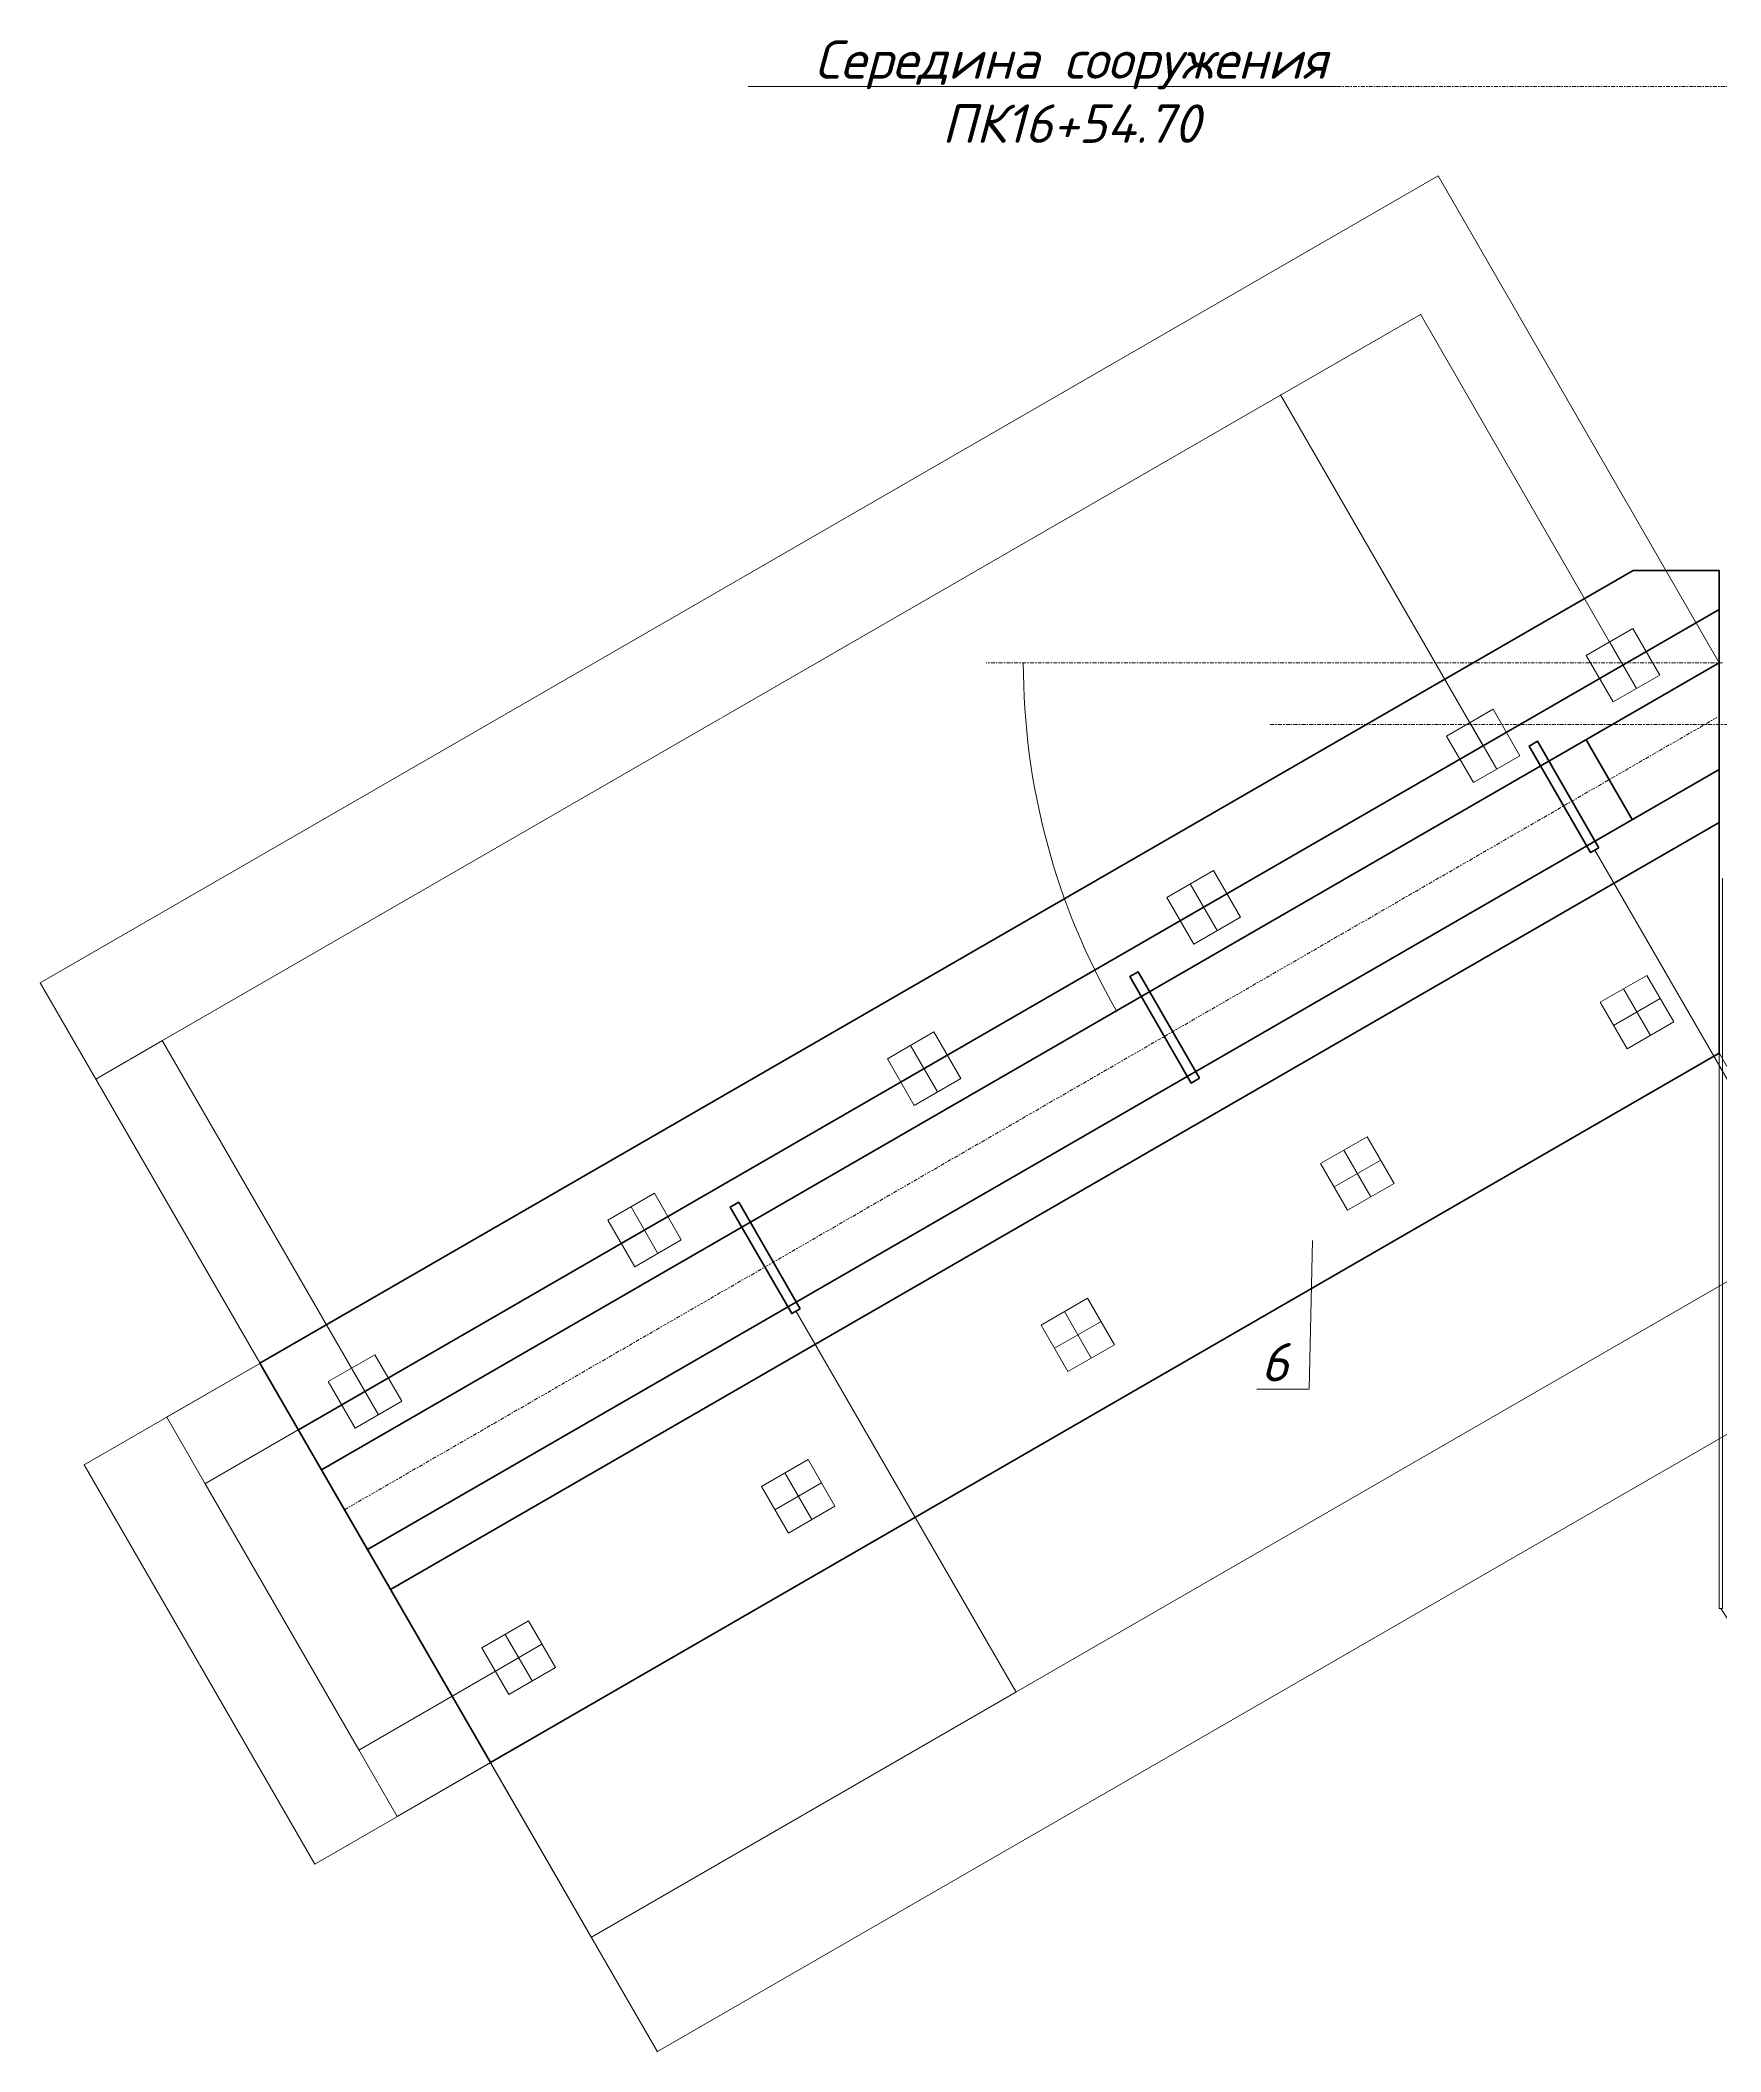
# Model space of a CAD drawing. Header units: millimetres. Extents: x 42180 to 91097, y 36501 to 62073.
# Drawn here: x 42180 to 53112, y 36501 to 49588 of the extents above; entities that cross this region are included whole.
import ezdxf
from ezdxf import colors
from ezdxf.entities.mleader import LeaderData, LeaderLine
from ezdxf.math import Vec2, Vec3

# ---------------------------------------------------------------- set-up
doc = ezdxf.new("R2010")
doc.units = ezdxf.units.MM
doc.linetypes.add('DASHDOT', pattern=[25.4, 12.7, -6.35, 0, -6.35])
doc.linetypes.add('DASHED', pattern=[19.05, 12.7, -6.35])
for name, color, linetype, lineweight in [('$Выноски', 5, 'Continuous', 13), ('$Оси', 1, 'DASHDOT', 13), ('$Пунктир', 3, 'DASHED', 13), ('$Размеры', 5, 'Continuous', 13), ('$Слои конструкции', 7, 'Continuous', 35)]:
    doc.layers.add(name, color=color, linetype=linetype, lineweight=lineweight)
doc.styles.add('@ТРАНСПРОЕКТ', font='isocpeur.ttf', dxfattribs={"oblique": 15})
doc.dimstyles.new('@TN  1-100', dxfattribs={"dimscale": 100, "dimtxt": 2.5, "dimasz": 1.5, "dimexe": 0.7, "dimexo": 1, "dimgap": 0.5, "dimtad": 1, "dimdec": 0, "dimzin": 0, "dimdsep": 46, "dimtxsty": '@ТРАНСПРОЕКТ', "dimblk": 'OBLIQUE', "dimcen": 0, "dimclrd": 256, "dimclre": 256, "dimclrt": 256, "dimaunit": 1, "dimadec": 3, "dimazin": 0, "dimtfac": 1, "dimtdec": 0, "dimtofl": 0, "dimtmove": 0, "dimatfit": 3, "dimfxl": 1, "dimtolj": 1, "dimtzin": 0, "dimlwd": 13, "dimlwe": 13, "dimarcsym": 0})
doc.dimstyles.new('@TN  1-100$0', dxfattribs={"dimscale": 100, "dimtxt": 2.5, "dimasz": 1.5, "dimexe": 1, "dimexo": 1, "dimgap": 0.75, "dimtad": 1, "dimdec": 0, "dimzin": 0, "dimdsep": 46, "dimtxsty": '@ТРАНСПРОЕКТ', "dimblk": 'OBLIQUE', "dimcen": 0, "dimclrd": 5, "dimclre": 5, "dimclrt": 5, "dimaunit": 1, "dimadec": 3, "dimazin": 0, "dimtfac": 1, "dimtdec": 0, "dimtofl": 0, "dimtmove": 0, "dimatfit": 3, "dimfxl": 1, "dimtfill": 1, "dimtolj": 1, "dimtzin": 0, "dimlwd": 13, "dimlwe": 13, "dimarcsym": 0})

# ---------------------------------------------------------------- blocks, each defined once
blk = doc.blocks.new('_NONE')
blk = doc.blocks.new('_Oblique')
at = {"color": 0, "linetype": 'ByBlock', "lineweight": -2}
blk.add_line((-0.5, -0.5), (0.5, 0.5), dxfattribs=at)
blk = doc.blocks.new('*D141')
at = {"layer": '$Размеры', "color": 5, "linetype": 'Continuous', "lineweight": 13}
blk.add_arc((53102.832885, 45536.976508), 4527.394525, 180, 210, dxfattribs=at)
at = {"layer": 'Defpoints', "color": 0, "ltscale": 100}
for p in [(48333.419366, 45536.976508), (53102.832885, 45536.976508), (53122.832885, 45536.976508), (48848.473658, 43988.516383), (44009.566145, 40286.976508)]:
    blk.add_point(p, dxfattribs=at)
at = {"layer": '$Размеры', "color": 5, "lineweight": 13, "ltscale": 100, "xscale": 1.5, "yscale": 1.5, "zscale": 1.5}
for p, rotation in [((48575.43836, 45536.976508), 90), ((49181.994213, 43273.279245), 300)]:
    blk.add_blockref('_Oblique', p, dxfattribs=dict(at, rotation=rotation))
at = {"layer": '$Размеры', "color": 5, "ltscale": 100, "insert": (48646.189271, 44751.149995), "char_height": 2.5, "attachment_point": 5, "rotation": 280, "style": '@ТРАНСПРОЕКТ', "bg_fill": 3, "box_fill_scale": 1.1, "bg_fill_color": 9, "bg_fill_true_color": 13158600, "bg_fill_transparency": 0}
blk.add_mtext('\\A1;30%%d', dxfattribs=at)
blk = doc.blocks.new('*D142')
at = {"layer": '$Слои конструкции', "color": 5, "linetype": 'Continuous', "lineweight": 13}
for p, q in [((44291.712276, 40796.283801), (43251.918662, 40195.958677)), ((43252.784687, 40196.458677), (44252.784687, 38464.40787)), ((45291.712276, 39064.232993), (44251.918662, 38463.90787))]:
    blk.add_line(p, q, dxfattribs=at)
at = {"layer": 'Defpoints', "color": 0, "ltscale": 100}
for p in [(44292.578302, 40796.783801), (45292.578302, 39064.732993), (44252.784687, 38464.40787)]:
    blk.add_point(p, dxfattribs=at)
at = {"layer": '$Слои конструкции', "color": 5, "lineweight": 13, "ltscale": 100, "xscale": 1.5, "yscale": 1.5, "zscale": 1.5}
for p, rotation in [((43252.784687, 40196.458677), 120), ((44252.784687, 38464.40787), 300)]:
    blk.add_blockref('_Oblique', p, dxfattribs=dict(at, rotation=rotation))
at = {"layer": '$Слои конструкции', "color": 5, "ltscale": 100, "insert": (43754.516738, 39331.433274), "char_height": 2.5, "attachment_point": 5, "rotation": 299.9999999999, "style": '@ТРАНСПРОЕКТ', "bg_fill": 3, "box_fill_scale": 1.1, "bg_fill_color": 9, "bg_fill_true_color": 13158600, "bg_fill_transparency": 0}
blk.add_mtext('\\A1;2000', dxfattribs=at)
blk = doc.blocks.new('*D143')
at = {"layer": '$Слои конструкции', "color": 5, "linetype": 'Continuous', "lineweight": 13}
for p, q in [((43608.699574, 40979.296503), (43001.91811, 40628.971061)), ((43252.784136, 40196.458359), (43002.784136, 40629.471061)), ((43858.699574, 40546.283801), (43251.91811, 40195.958359))]:
    blk.add_line(p, q, dxfattribs=at)
at = {"layer": 'Defpoints', "color": 0, "ltscale": 100}
for p in [(43609.5656, 40979.796503), (43002.784136, 40629.471061), (43859.5656, 40546.783801)]:
    blk.add_point(p, dxfattribs=at)
at = {"layer": '$Слои конструкции', "color": 5, "lineweight": 13, "ltscale": 100, "xscale": 1.5, "yscale": 1.5, "zscale": 1.5}
for p, rotation in [((43002.784136, 40629.471061), 120), ((43252.784136, 40196.458359), 300)]:
    blk.add_blockref('_Oblique', p, dxfattribs=dict(at, rotation=rotation))
at = {"layer": '$Слои конструкции', "color": 5, "ltscale": 100, "insert": (43129.516187, 40413.96471), "char_height": 2.5, "attachment_point": 5, "rotation": 300, "style": '@ТРАНСПРОЕКТ', "bg_fill": 3, "box_fill_scale": 1.1, "bg_fill_color": 9, "bg_fill_true_color": 13158600, "bg_fill_transparency": 0}
blk.add_mtext('\\A1;500', dxfattribs=at)
blk = doc.blocks.new('*D144')
at = {"layer": '$Слои конструкции', "color": 5, "linetype": 'Continuous', "lineweight": 13}
for p, q in [((45291.712276, 39064.232993), (44251.918662, 38463.90787)), ((45541.712276, 38631.220291), (44501.918662, 38030.895168)), ((44252.784687, 38464.40787), (44502.784687, 38031.395168))]:
    blk.add_line(p, q, dxfattribs=at)
at = {"layer": 'Defpoints', "color": 0, "ltscale": 100}
for p in [(45292.578302, 39064.732993), (45542.578302, 38631.720291), (44502.784687, 38031.395168)]:
    blk.add_point(p, dxfattribs=at)
at = {"layer": '$Слои конструкции', "color": 5, "lineweight": 13, "ltscale": 100, "xscale": 1.5, "yscale": 1.5, "zscale": 1.5}
for p, rotation in [((44252.784687, 38464.40787), 120), ((44502.784687, 38031.395168), 300)]:
    blk.add_blockref('_Oblique', p, dxfattribs=dict(at, rotation=rotation))
at = {"layer": '$Слои конструкции', "color": 5, "ltscale": 100, "insert": (44379.516738, 38248.901519), "char_height": 2.5, "attachment_point": 5, "rotation": 299.9999999999, "style": '@ТРАНСПРОЕКТ', "bg_fill": 3, "box_fill_scale": 1.1, "bg_fill_color": 9, "bg_fill_true_color": 13158600, "bg_fill_transparency": 0}
blk.add_mtext('\\A1;500', dxfattribs=at)
blk = doc.blocks.new('*D145')
at = {"layer": '$Слои конструкции', "color": 5, "linetype": 'Continuous', "lineweight": 13}
for p, q in [((42180.598682, 43454.839806), (51273.865422, 48704.839806)), ((53102.33234, 45537.842205), (51273.365422, 48705.705832)), ((44009.0656, 40287.842205), (42180.098682, 43455.705832))]:
    blk.add_line(p, q, dxfattribs=at)
at = {"layer": 'Defpoints', "color": 0, "ltscale": 100}
for p in [(51273.865422, 48704.839806), (53102.83234, 45536.97618), (44009.5656, 40286.97618)]:
    blk.add_point(p, dxfattribs=at)
at = {"layer": '$Слои конструкции', "color": 5, "lineweight": 13, "ltscale": 100, "xscale": 1.5, "yscale": 1.5, "zscale": 1.5}
for p, rotation in [((51273.865422, 48704.839806), 30), ((42180.598682, 43454.839806), 210)]:
    blk.add_blockref('_Oblique', p, dxfattribs=dict(at, rotation=rotation))
at = {"layer": '$Слои конструкции', "color": 5, "ltscale": 100, "insert": (46726.232052, 46081.571857), "char_height": 2.5, "attachment_point": 5, "rotation": 30, "style": '@ТРАНСПРОЕКТ', "bg_fill": 3, "box_fill_scale": 1.1, "bg_fill_color": 9, "bg_fill_true_color": 13158600, "bg_fill_transparency": 0}
blk.add_mtext('\\A1;10500', dxfattribs=at)
blk = doc.blocks.new('*D146')
at = {"layer": '$Слои конструкции', "color": 5, "linetype": 'Continuous', "lineweight": 13}
for p, q in [((50249.29558, 47279.447944), (42974.681643, 43079.447944)), ((51566.692239, 44997.649826), (50248.79558, 47280.31397)), ((44292.078302, 40797.649826), (42974.181643, 43080.31397))]:
    blk.add_line(p, q, dxfattribs=at)
at = {"layer": 'Defpoints', "color": 0, "ltscale": 100}
for p in [(51567.192239, 44996.783801), (42974.681643, 43079.447944), (44292.578302, 40796.783801)]:
    blk.add_point(p, dxfattribs=at)
at = {"layer": '$Слои конструкции', "color": 5, "lineweight": 13, "ltscale": 100, "xscale": 1.5, "yscale": 1.5, "zscale": 1.5}
for p, rotation in [((50249.29558, 47279.447944), 29.999998), ((42974.681643, 43079.447944), 209.999998)]:
    blk.add_blockref('_Oblique', p, dxfattribs=dict(at, rotation=rotation))
at = {"layer": '$Слои конструкции', "color": 5, "ltscale": 100, "insert": (46610.988612, 45181.179995), "char_height": 2.5, "attachment_point": 5, "rotation": 29.9999981391, "style": '@ТРАНСПРОЕКТ', "bg_fill": 3, "box_fill_scale": 1.1, "bg_fill_color": 9, "bg_fill_true_color": 13158600, "bg_fill_transparency": 0}
blk.add_mtext('\\A1;8*2100=8400', dxfattribs=at)
blk = doc.blocks.new('*D147')
at = {"layer": '$Слои конструкции', "color": 5, "linetype": 'Continuous', "lineweight": 13}
for p, q in [((42974.681569, 43079.447901), (42541.668867, 42829.447901)), ((44042.078302, 41230.662528), (42974.181569, 43080.313927)), ((43609.0656, 40980.662528), (42541.168867, 42830.313927))]:
    blk.add_line(p, q, dxfattribs=at)
at = {"layer": 'Defpoints', "color": 0, "ltscale": 100}
for p in [(42541.668867, 42829.447901), (44042.578302, 41229.796503), (43609.5656, 40979.796503)]:
    blk.add_point(p, dxfattribs=at)
at = {"layer": '$Слои конструкции', "color": 5, "lineweight": 13, "ltscale": 100, "xscale": 1.5, "yscale": 1.5, "zscale": 1.5}
for p, rotation in [((42974.681569, 43079.447901), 30), ((42541.668867, 42829.447901), 210)]:
    blk.add_blockref('_Oblique', p, dxfattribs=dict(at, rotation=rotation))
at = {"layer": '$Слои конструкции', "color": 5, "ltscale": 100, "insert": (42757.175218, 42956.179952), "char_height": 2.5, "attachment_point": 5, "rotation": 29.9999999997, "style": '@ТРАНСПРОЕКТ', "bg_fill": 3, "box_fill_scale": 1.1, "bg_fill_color": 9, "bg_fill_true_color": 13158600, "bg_fill_transparency": 0}
blk.add_mtext('\\A1;500', dxfattribs=at)
blk = doc.blocks.new('*D148')
at = {"layer": '$Слои конструкции', "color": 5, "linetype": 'Continuous', "lineweight": 13}
for p, q in [((43608.699574, 40979.296503), (42466.05361, 40319.589548)), ((43966.919636, 37722.013336), (42466.919636, 40320.089548)), ((45108.699574, 38381.220291), (43966.05361, 37721.513336))]:
    blk.add_line(p, q, dxfattribs=at)
at = {"layer": 'Defpoints', "color": 0, "ltscale": 100}
for p in [(43609.5656, 40979.796503), (42466.919636, 40320.089548), (45109.5656, 38381.720291)]:
    blk.add_point(p, dxfattribs=at)
at = {"layer": '$Слои конструкции', "color": 5, "lineweight": 13, "ltscale": 100, "xscale": 1.5, "yscale": 1.5, "zscale": 1.5}
for p, rotation in [((42466.919636, 40320.089548), 120), ((43966.919636, 37722.013336), 300)]:
    blk.add_blockref('_Oblique', p, dxfattribs=dict(at, rotation=rotation))
at = {"layer": '$Слои конструкции', "color": 5, "ltscale": 100, "insert": (43218.651687, 39022.051442), "char_height": 2.5, "attachment_point": 5, "rotation": 300, "style": '@ТРАНСПРОЕКТ', "bg_fill": 3, "box_fill_scale": 1.1, "bg_fill_color": 9, "bg_fill_true_color": 13158600, "bg_fill_transparency": 0}
blk.add_mtext('\\A1;3000', dxfattribs=at)
blk = doc.blocks.new('*D153')
at = {"layer": '$Слои конструкции', "color": 5, "linetype": 'Continuous', "lineweight": 13}
for p, q in [((53122.832885, 44135.976507), (53122.832885, 39384.40083)), ((53102.83234, 42995.634995), (53102.83234, 39384.40083)), ((53122.832885, 39385.40083), (53102.83234, 39385.40083)), ((53573.116484, 38681.578436), (53112.832612, 39385.40083)), ((53577.866484, 38681.578436), (53573.116484, 38681.578436))]:
    blk.add_line(p, q, dxfattribs=at)
at = {"layer": 'Defpoints', "color": 0, "ltscale": 100}
for p in [(53122.832885, 44136.976507), (53102.83234, 42996.634995), (53102.83234, 39385.40083)]:
    blk.add_point(p, dxfattribs=at)
at = {"layer": '$Слои конструкции', "color": 5, "lineweight": 13, "ltscale": 100, "xscale": 1.5, "yscale": 1.5, "zscale": 1.5, "rotation": 180}
blk.add_blockref('_Oblique', (53102.83234, 39385.40083), dxfattribs=at)
at = {"layer": '$Слои конструкции', "color": 5, "lineweight": 13, "ltscale": 100, "xscale": 1.5, "yscale": 1.5, "zscale": 1.5}
blk.add_blockref('_Oblique', (53122.832885, 39385.40083), dxfattribs=at)
at = {"layer": '$Слои конструкции', "color": 5, "ltscale": 100, "insert": (53575.491484, 38683.578436), "char_height": 2.5, "attachment_point": 5, "style": '@ТРАНСПРОЕКТ', "bg_fill": 3, "box_fill_scale": 1.1, "bg_fill_color": 9, "bg_fill_true_color": 13158600, "bg_fill_transparency": 0}
blk.add_mtext('\\A1;20', dxfattribs=at)
blk = doc.blocks.new('A$C11282C60')
at = {"layer": '$Оси', "ltscale": 0.5}
for points in [[(0.175, 0.35), (0.175, 0)], [(0, 0.175), (0.35, 0.175)]]:
    blk.add_lwpolyline(points, dxfattribs=at)
at = {"layer": '$Пунктир', "ltscale": 0.5}
blk.add_lwpolyline([(0, 0), (0.35, 0), (0.35, 0.35), (0, 0.35)], close=True, dxfattribs=at)
blk = doc.blocks.new('A$C0AF07C0A')
at = {"layer": '$Оси', "ltscale": 2}
blk.add_lwpolyline([(8943.267285, 6109.807949), (0.000546, 946.41049)], dxfattribs=at)
at = {"layer": '$Слои конструкции'}
for points in [[(9493.267285, 5157.180005), (7993.267285, 7755.256216), (0.000546, 3140.341512), (0.000546, 0.000328), (560.770061, 0.000328), (9493.267285, 5157.180005)], [(0.000546, 1639.230813), (8643.267285, 6629.423191)], [(8793.267285, 6369.61557), (9093.267285, 5850.000328), (0.000546, 600.000328), (0.000546, 1292.820651), (8793.267285, 6369.61557)], [(0.000546, 253.590167), (9243.267285, 5590.192707)], [(866.025949, 1100.000328), (566.025949, 1619.61557)]]:
    blk.add_lwpolyline(points, dxfattribs=at)
at = {"color": 4, "xscale": 1000, "yscale": 1000, "zscale": 1000, "rotation": 30}
for p in [(7746.200138, 6833.189069), (5927.54679, 5783.189069), (8746.200138, 5101.138261), (4108.893442, 4733.189069), (6927.54679, 4051.138261), (2290.240094, 3683.189069), (5108.893442, 3001.138261), (471.586746, 2633.189069), (3290.240094, 1951.138261), (1471.586746, 901.138261), (562.260072, 376.138261)]:
    blk.add_blockref('A$C11282C60', p, dxfattribs=at)
blk = doc.blocks.new('*D157')
at = {"layer": '$Размеры', "color": 5, "linetype": 'Continuous', "lineweight": 13}
for p, q in [((50249.296099, 47279.448244), (51158.62291, 47804.448008)), ((52476.018913, 45522.649826), (51158.12291, 47805.314033)), ((51566.692103, 44997.650063), (50248.7961, 47280.314269))]:
    blk.add_line(p, q, dxfattribs=at)
at = {"layer": 'Defpoints', "color": 0, "ltscale": 100}
for p in [(51158.62291, 47804.448008), (52476.518913, 45521.783801), (51567.192103, 44996.784037)]:
    blk.add_point(p, dxfattribs=at)
at = {"layer": '$Размеры', "color": 5, "lineweight": 13, "ltscale": 100, "xscale": 1.5, "yscale": 1.5, "zscale": 1.5}
for p, rotation in [((51158.62291, 47804.448008), 29.999985), ((50249.296099, 47279.448244), 209.999985)]:
    blk.add_blockref('_Oblique', p, dxfattribs=dict(at, rotation=rotation))
at = {"layer": '$Размеры', "color": 5, "ltscale": 100, "insert": (50702.959505, 47543.680177), "char_height": 2.5, "attachment_point": 5, "rotation": 29.9999851128, "style": '@ТРАНСПРОЕКТ', "bg_fill": 3, "box_fill_scale": 1.1, "bg_fill_color": 9, "bg_fill_true_color": 13158600, "bg_fill_transparency": 0}
blk.add_mtext('\\A1;1050', dxfattribs=at)
blk = doc.blocks.new('*D165')
at = {"layer": '$Слои конструкции', "color": 5, "linetype": 'Continuous', "lineweight": 13}
for p, q in [((53103.33234, 42995.76897), (54188.806221, 41115.673058)), ((46195.039481, 36501.624379), (54188.306221, 41116.539083)), ((45110.0656, 38380.854266), (46195.539481, 36500.758354))]:
    blk.add_line(p, q, dxfattribs=at)
at = {"layer": 'Defpoints', "color": 0, "ltscale": 100}
for p in [(53102.83234, 42996.634995), (54188.306221, 41116.539083), (45109.5656, 38381.720291)]:
    blk.add_point(p, dxfattribs=at)
at = {"layer": '$Слои конструкции', "color": 5, "lineweight": 13, "ltscale": 100, "xscale": 1.5, "yscale": 1.5, "zscale": 1.5}
for p, rotation in [((54188.306221, 41116.539083), 30), ((46195.039481, 36501.624379), 210)]:
    blk.add_blockref('_Oblique', p, dxfattribs=dict(at, rotation=rotation))
at = {"layer": '$Слои конструкции', "color": 5, "ltscale": 100, "insert": (50190.672851, 38810.813782), "char_height": 2.5, "attachment_point": 5, "rotation": 30, "style": '@ТРАНСПРОЕКТ', "bg_fill": 3, "box_fill_scale": 1.1, "bg_fill_color": 9, "bg_fill_true_color": 13158600, "bg_fill_transparency": 0}
blk.add_mtext('\\A1;9230', dxfattribs=at)
blk = doc.blocks.new('*D166')
at = {"layer": '$Размеры', "color": 5, "linetype": 'Continuous', "lineweight": 13}
for p, q in [((47097.026243, 41317.800832), (48527.904116, 38839.447657)), ((44335.070593, 39723.184994), (45765.948466, 37244.831818)), ((48527.404116, 38840.313682), (45765.448466, 37245.697844))]:
    blk.add_line(p, q, dxfattribs=at)
at = {"layer": 'Defpoints', "color": 0, "ltscale": 100}
for p in [(47096.526243, 41318.666858), (44334.570593, 39724.051019), (45765.448466, 37245.697844)]:
    blk.add_point(p, dxfattribs=at)
at = {"layer": '$Размеры', "color": 5, "lineweight": 13, "ltscale": 100, "xscale": 1.5, "yscale": 1.5, "zscale": 1.5}
for p, rotation in [((48527.404116, 38840.313682), 30), ((45765.448466, 37245.697844), 210)]:
    blk.add_blockref('_Oblique', p, dxfattribs=dict(at, rotation=rotation))
at = {"layer": '$Размеры', "color": 5, "ltscale": 100, "insert": (47145.426291, 38044.737814), "char_height": 2.5, "attachment_point": 5, "rotation": 30, "style": '@ТРАНСПРОЕКТ', "bg_fill": 3, "box_fill_scale": 1.1, "bg_fill_color": 9, "bg_fill_true_color": 13158600, "bg_fill_transparency": 0}
blk.add_mtext('\\A1;3189', dxfattribs=at)
blk = doc.blocks.new('*D167')
at = {"layer": '$Размеры', "color": 5, "linetype": 'Continuous', "lineweight": 13}
for p, q in [((52293.172497, 44317.811351), (53724.055407, 41839.461084)), ((48527.409153, 38840.31659), (53723.555405, 41840.327108)), ((47097.026245, 41317.800833), (48527.909155, 38839.450566))]:
    blk.add_line(p, q, dxfattribs=at)
at = {"layer": 'Defpoints', "color": 0, "ltscale": 100}
for p in [(52292.672495, 44318.677376), (53723.555405, 41840.327108), (47096.526243, 41318.666858)]:
    blk.add_point(p, dxfattribs=at)
at = {"layer": '$Размеры', "color": 5, "lineweight": 13, "ltscale": 100, "xscale": 1.5, "yscale": 1.5, "zscale": 1.5}
for p, rotation in [((53723.555405, 41840.327108), 30.000116), ((48527.409153, 38840.31659), 210.000116)]:
    blk.add_blockref('_Oblique', p, dxfattribs=dict(at, rotation=rotation))
at = {"layer": '$Размеры', "color": 5, "ltscale": 100, "insert": (51124.357275, 40342.270404), "char_height": 2.5, "attachment_point": 5, "rotation": 30.000116446, "style": '@ТРАНСПРОЕКТ', "bg_fill": 3, "box_fill_scale": 1.1, "bg_fill_color": 9, "bg_fill_true_color": 13158600, "bg_fill_transparency": 0}
blk.add_mtext('\\A1;2х3000 (поз.8)', dxfattribs=at)

msp = doc.modelspace()

# ---------------------------------------------------------------- linework, layer by layer
at = {"layer": '$Оси', "ltscale": 2}
for points in [[(47055.406888, 49286.976508), (78752.832885, 49286.976508)], [(53122.832885, 45536.976508), (48333.419366, 45536.976508)], [(50181.017289, 45136.976508), (79052.832885, 45136.976508)]]:
    msp.add_lwpolyline(points, dxfattribs=at)

# ---------------------------------------------------------------- leaders
at = {"layer": '$Выноски'}
ml = msp.add_multileader_mtext('Standard', dxfattribs=at)
ml.set_content('Середина сооружения\\PПК16+54.70', color=256, style='@ТРАНСПРОЕКТ')
ml.set_leader_properties(color=256, linetype='ByLayer', lineweight=13)
ml.set_arrow_properties(name='NONE')
ml.build(insert=Vec2(0, 0))
ml.multileader.update_dxf_attribs({"text_left_attachment_type": 6, "text_right_attachment_type": 6, "dogleg_length": 0.293246, "arrow_head_size": 200, "scale": 100})
ctx = ml.context
ctx.base_point, ctx.scale, ctx.char_height, ctx.arrow_head_size, ctx.landing_gap_size, ctx.plane_origin = Vec3(47189.185376, 49286.976508), 100, 250, 200, 12.5, Vec3(53991.903055, 48637.886972)
ctx.left_attachment, ctx.right_attachment, ctx.text_align_type = 6, 6, 1
notes = []
notes.append((ctx, [(0, (1, 1, 0), (50622.997245, 49286.976508), (-1, 0), 29.324571, [(0, [(50568.672674, 49286.976508)], 0, [])])]))
ctx.mtext.insert, ctx.mtext.rotation, ctx.mtext.alignment, ctx.mtext.flow_direction = Vec3(48885.179025, 49586.976508), 6.283185, 2, 5
for ctx, leaders in notes:
    for number, flags, end, landing, length, lines in leaders:
        leader = LeaderData()
        leader.index, (leader.has_last_leader_line, leader.has_dogleg_vector, leader.attachment_direction) = number, flags
        leader.last_leader_point, leader.dogleg_vector, leader.dogleg_length = Vec3(end), Vec3(landing), length
        for number, points, colour, breaks in lines:
            line = LeaderLine()
            line.index, line.vertices, line.color, line.breaks = number, Vec3.list(points), colors.encode_raw_color(colour), breaks
            leader.lines.append(line)
        ctx.leaders.append(leader)

# ---------------------------------------------------------------- next in the draw order: dimensions: what is measured, and where the dimension line sits
at = {"layer": '$Размеры', "color": 1}
dim = msp.add_angular_dim_2l(base=(48848.473658, 43988.516383), line1=((53122.832885, 45536.976508), (48333.419366, 45536.976508)), line2=((44009.566145, 40286.976508), (53102.832885, 45536.976508)), dimstyle='@TN  1-100', override={"dimscale": 1, "dimexe": 1, "dimgap": 0.75, "dimclrd": 5, "dimclre": 5, "dimclrt": 5, "dimadec": 0, "dimtfill": 1}, dxfattribs=at)
dim.commit()
dim.dimension.update_dxf_attribs({"geometry": '*D141', "text_midpoint": (48644.219656, 44750.802699), "dimtype": 162})

# ---------------------------------------------------------------- next in the draw order: dimensions: what is measured, and where the dimension line sits
at = {"layer": '$Слои конструкции'}
dim = msp.add_linear_dim(base=(44252.784687, 38464.40787), p1=(44292.578302, 40796.783801), p2=(45292.578302, 39064.732993), angle=299.9999999938, dimstyle='@TN  1-100$0', override={"dimscale": 1}, dxfattribs=at)
dim.commit()
dim.dimension.update_dxf_attribs({"geometry": '*D142', "text_midpoint": (43752.784687, 39330.433274), "dimtype": 161})

# ---------------------------------------------------------------- next in the draw order: dimensions: what is measured, and where the dimension line sits
for p1, p2, distance, picture, middle in [((43859.5656, 40546.783801), (43609.5656, 40979.796503), 700.650883, '*D143', (43129.516187, 40413.96471)), ((45292.578302, 39064.732993), (45542.578302, 38631.720291), -1200.650247, '*D144', (44379.516738, 38248.901519))]:
    dim = msp.add_aligned_dim(p1=p1, p2=p2, distance=distance, dimstyle='@TN  1-100$0', override={"dimscale": 1}, dxfattribs=at)
    dim.commit()
    dim.dimension.update_dxf_attribs({"geometry": picture, "text_midpoint": middle})

# ---------------------------------------------------------------- next in the draw order: dimensions: what is measured, and where the dimension line sits
dim = msp.add_aligned_dim(p1=(44009.5656, 40286.97618), p2=(53102.83234, 45536.97618), distance=3657.933835, dimstyle='@TN  1-100$0', override={"dimscale": 1}, dxfattribs=at)
dim.commit()
dim.dimension.update_dxf_attribs({"geometry": '*D145', "text_midpoint": (46726.232052, 46081.571857)})

# ---------------------------------------------------------------- next in the draw order: linework, layer by layer
msp.add_lwpolyline([(52319.952323, 44334.427328), (51919.953844, 45027.248529), (51865.394189, 44995.748625), (52265.392667, 44302.927424)], close=True, dxfattribs=at)

# ---------------------------------------------------------------- next in the draw order: dimensions: what is measured, and where the dimension line sits
dim = msp.add_aligned_dim(p1=(51567.192239, 44996.783801), p2=(44292.578302, 40796.783801), distance=-2635.793466, text='8*2100=<>', dimstyle='@TN  1-100$0', override={"dimscale": 1}, dxfattribs=at)
dim.commit()
dim.dimension.update_dxf_attribs({"geometry": '*D146', "text_midpoint": (46610.988612, 45181.179995)})
dim = msp.add_linear_dim(base=(53102.83234, 39385.40083), p1=(53122.832885, 44136.976507), p2=(53102.83234, 42996.634995), dimstyle='@TN  1-100$0', override={"dimscale": 1, "dimtmove": 1}, dxfattribs=at)
dim.commit()
dim.dimension.update_dxf_attribs({"geometry": '*D153', "text_midpoint": (53573.866484, 38681.578436), "dimtype": 160})

# ---------------------------------------------------------------- next in the draw order: linework, layer by layer
for points in [[(49721.87033, 42834.437513), (49321.871851, 43527.258714), (49267.312196, 43495.75881), (49667.310674, 42802.937609)], [(47123.806071, 41334.41681), (46723.807593, 42027.238011), (46669.247937, 41995.738107), (47069.246416, 41302.916906)]]:
    msp.add_lwpolyline(points, close=True, dxfattribs=at)

# ---------------------------------------------------------------- next in the draw order: dimensions: what is measured, and where the dimension line sits
dim = msp.add_aligned_dim(p1=(44042.578302, 41229.796503), p2=(43609.5656, 40979.796503), distance=-2135.793465, dimstyle='@TN  1-100$0', override={"dimscale": 1}, dxfattribs=at)
dim.commit()
dim.dimension.update_dxf_attribs({"geometry": '*D147', "text_midpoint": (42757.175218, 42956.179952)})

# ---------------------------------------------------------------- next in the draw order: leaders
at = {"layer": '$Выноски'}
ml = msp.add_multileader_mtext('Standard', dxfattribs=at)
ml.set_content('6', color=256, style='@ТРАНСПРОЕКТ')
ml.set_leader_properties(color=256, linetype='ByLayer', lineweight=13)
ml.set_arrow_properties(name='NONE')
ml.build(insert=Vec2(0, 0))
ml.multileader.update_dxf_attribs({"text_left_attachment_type": 6, "text_right_attachment_type": 6, "dogleg_length": 0.293246, "arrow_head_size": 200, "scale": 100})
ctx = ml.context
ctx.base_point, ctx.scale, ctx.char_height, ctx.arrow_head_size, ctx.landing_gap_size, ctx.plane_origin = Vec3(50101.857001, 40812.498156), 100, 250, 200, 12.5, Vec3(48868.212107, 41503.825524)
ctx.left_attachment, ctx.right_attachment, ctx.text_align_type = 6, 6, 1
notes = []
notes.append((ctx, [(0, (1, 1, 0), (50435.085961, 40812.498156), (-1, 0), 137.235311, [(0, [(50456.07961, 41778.438087)], 0, [])])]))
ctx.mtext.insert, ctx.mtext.alignment, ctx.mtext.flow_direction = Vec3(50210.35065, 41112.498156), 2, 5
for ctx, leaders in notes:
    for number, flags, end, landing, length, lines in leaders:
        leader = LeaderData()
        leader.index, (leader.has_last_leader_line, leader.has_dogleg_vector, leader.attachment_direction) = number, flags
        leader.last_leader_point, leader.dogleg_vector, leader.dogleg_length = Vec3(end), Vec3(landing), length
        for number, points, colour, breaks in lines:
            line = LeaderLine()
            line.index, line.vertices, line.color, line.breaks = number, Vec3.list(points), colors.encode_raw_color(colour), breaks
            leader.lines.append(line)
        ctx.leaders.append(leader)

# ---------------------------------------------------------------- next in the draw order: dimensions: what is measured, and where the dimension line sits
at = {"layer": '$Слои конструкции'}
dim = msp.add_aligned_dim(p1=(45109.5656, 38381.720291), p2=(43609.5656, 40979.796503), distance=1319.41391, dimstyle='@TN  1-100$0', override={"dimscale": 1}, dxfattribs=at)
dim.commit()
dim.dimension.update_dxf_attribs({"geometry": '*D148', "text_midpoint": (43218.651687, 39022.051442)})

# ---------------------------------------------------------------- next in the draw order: block references
at = {"layer": '$Слои конструкции', "rotation": 180}
msp.add_blockref('A$C0AF07C0A', (53102.833431, 46136.976508), dxfattribs=at)

# ---------------------------------------------------------------- next in the draw order: dimensions: what is measured, and where the dimension line sits
at = {"layer": '$Размеры'}
dim = msp.add_aligned_dim(p1=(51567.192103, 44996.784037), p2=(52476.518913, 45521.783801), distance=2635.793193, dimstyle='@TN  1-100$0', override={"dimscale": 1}, dxfattribs=at)
dim.commit()
dim.dimension.update_dxf_attribs({"geometry": '*D157', "text_midpoint": (50702.959505, 47543.680177)})
at = {"layer": '$Слои конструкции'}
dim = msp.add_aligned_dim(p1=(45109.5656, 38381.720291), p2=(53102.83234, 42996.634995), distance=-2170.947762, dimstyle='@TN  1-100$0', override={"dimscale": 1}, dxfattribs=at)
dim.commit()
dim.dimension.update_dxf_attribs({"geometry": '*D165', "text_midpoint": (50190.672851, 38810.813782)})

# ---------------------------------------------------------------- next in the draw order: dimensions: what is measured, and where the dimension line sits
at = {"layer": '$Размеры'}
dim = msp.add_aligned_dim(p1=(47096.526243, 41318.666858), p2=(44334.570593, 39724.051019), distance=2861.755746, dimstyle='@TN  1-100$0', override={"dimscale": 1}, dxfattribs=at)
dim.commit()
dim.dimension.update_dxf_attribs({"geometry": '*D166', "text_midpoint": (47145.426291, 38044.737814)})

# ---------------------------------------------------------------- next in the draw order: dimensions: what is measured, and where the dimension line sits
dim = msp.add_aligned_dim(p1=(47096.526243, 41318.666858), p2=(52292.672495, 44318.677376), distance=-2861.755747, text='2х3000 (поз.8)', dimstyle='@TN  1-100$0', override={"dimscale": 1}, dxfattribs=at)
dim.commit()
dim.dimension.update_dxf_attribs({"geometry": '*D167', "text_midpoint": (51124.357275, 40342.270404)})

doc.saveas('drawing.dxf')
